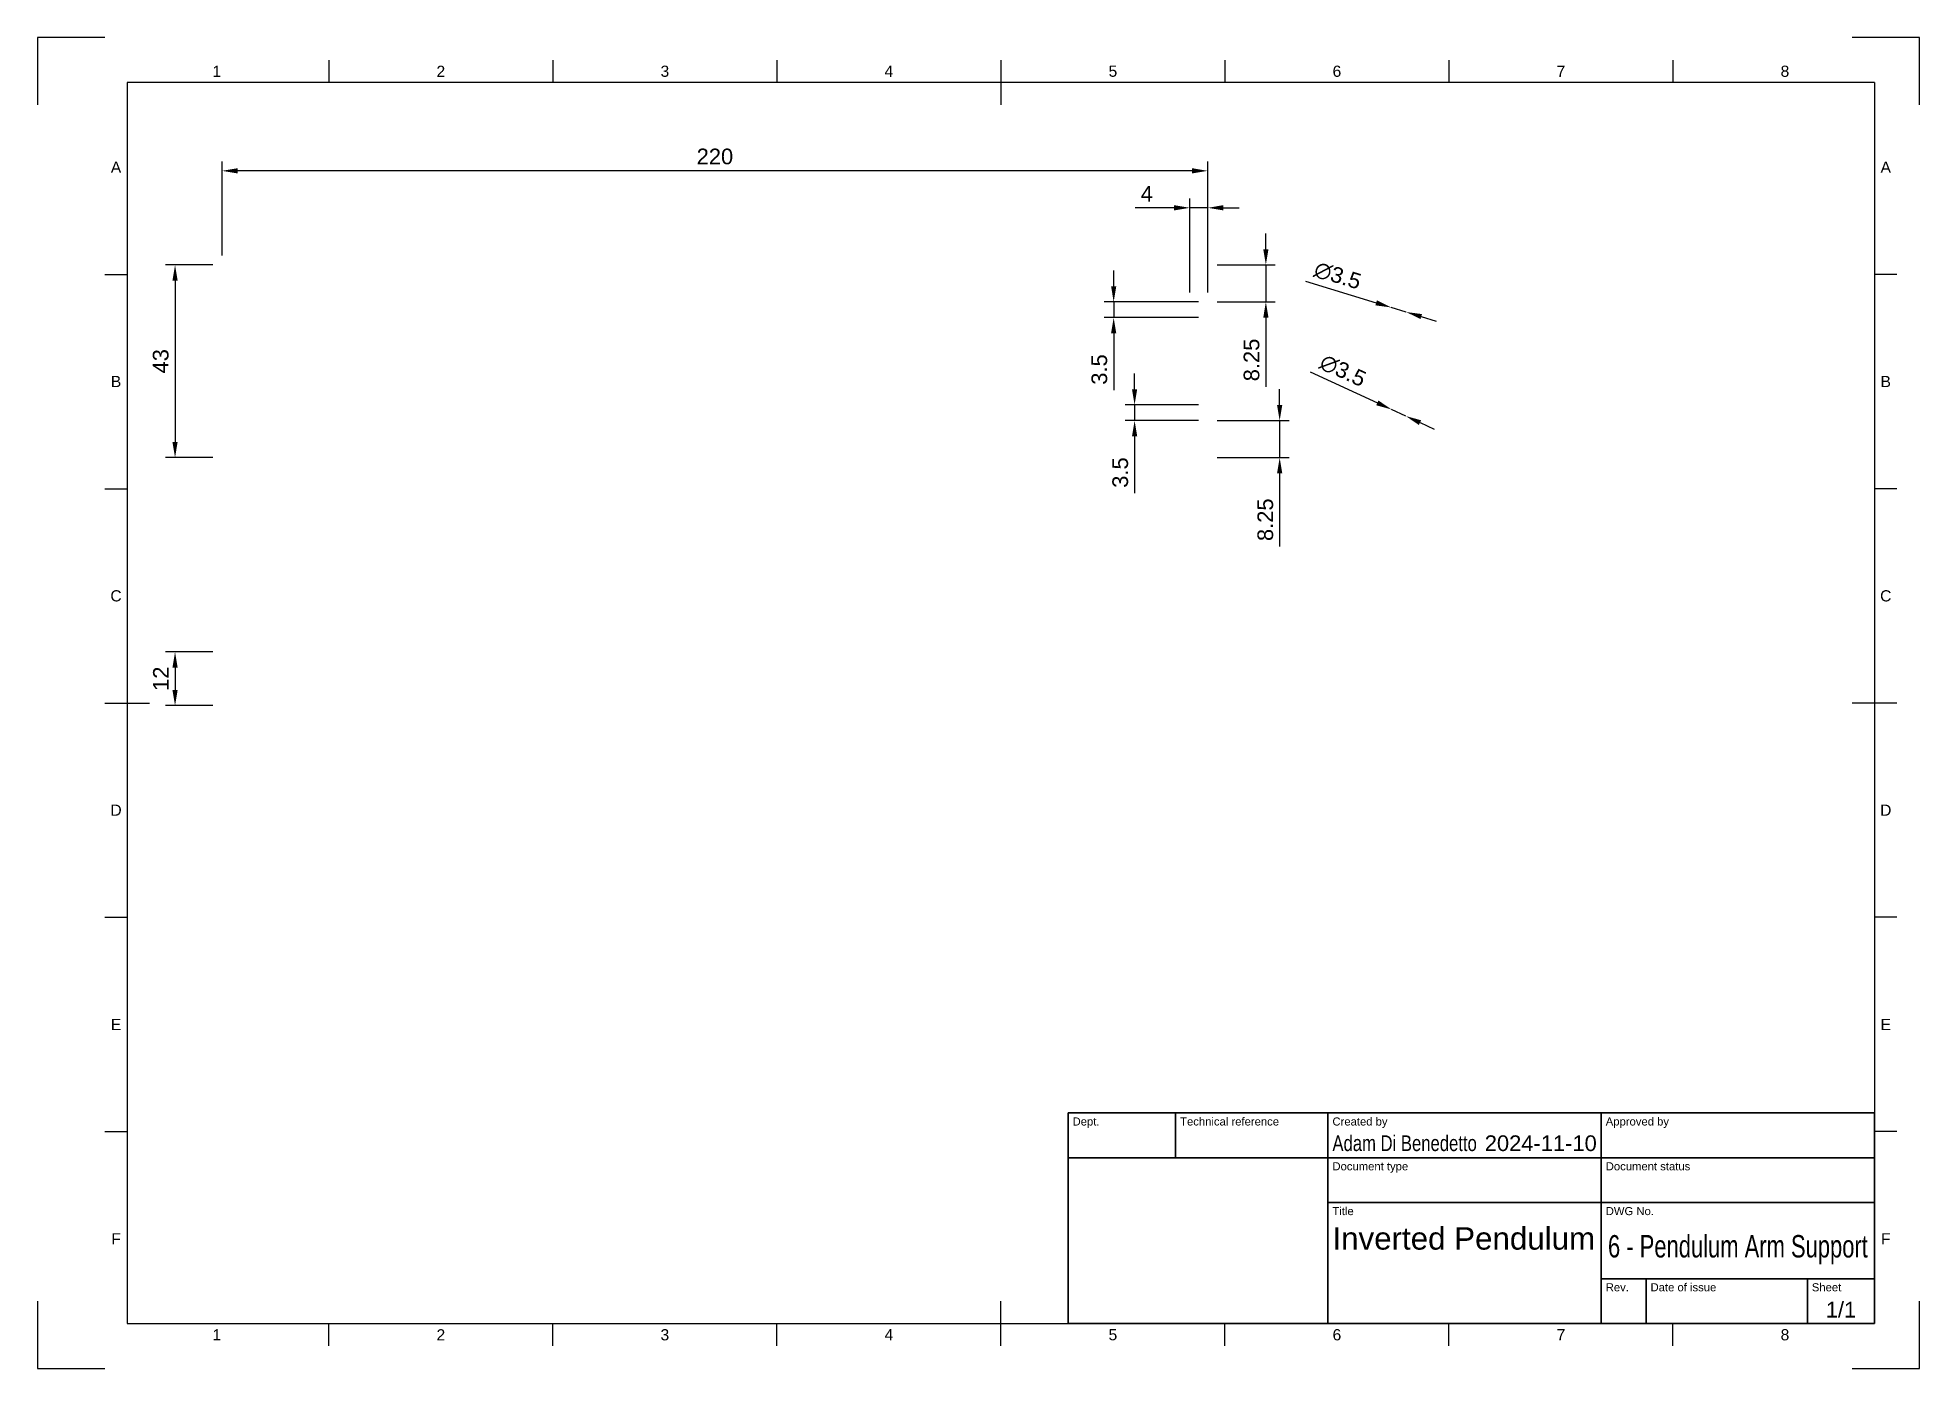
# Paper-space layout 'Sheet1' of a CAD drawing. Header units: millimetres. Extents: x 0 to 420, y 0 to 297.
import ezdxf
from ezdxf.enums import TextEntityAlignment as Align

# ---------------------------------------------------------------- set-up
doc = ezdxf.new("R2010")
doc.units = ezdxf.units.MM
doc.header["$LTSCALE"] = 0.75
for name, color, linetype, lineweight in [('BORDER', 7, 'Continuous', 25), ('FD_Dimensions', 7, 'Continuous', 25), ('TITLEBLOCK', 7, 'Continuous', 35)]:
    doc.layers.add(name, color=color, linetype=linetype, lineweight=lineweight)
doc.styles.add('FusionTitle', font='Arial.ttf')
doc.styles.get("Standard").update_dxf_attribs({"font": 'Arial.ttf'})
doc.dimstyles.new('Dim-ISO-25', dxfattribs={"dimtxt": 3.5, "dimasz": 3.5, "dimexe": 2.1, "dimexo": 2.1, "dimgap": 1.4, "dimtad": 1, "dimzin": 12, "dimdsep": 46, "dimtxsty": 'Standard', "dimcen": 0, "dimazin": 3, "dimtp": 0.1, "dimtm": 0.1, "dimtfac": 0.714286, "dimtmove": 0, "dimatfit": 3, "dimfxl": 1, "dimtzin": 12, "dimarcsym": 0})

# ---------------------------------------------------------------- blocks, each defined once
blk = doc.blocks.new('ISO_A3_SHEET')
at = {"layer": 'BORDER'}
for p, q in [((65, 292), (65, 287)), ((115, 292), (115, 287)), ((165, 292), (165, 287)), ((215, 292), (215, 282)), ((265, 292), (265, 287)), ((315, 292), (315, 287)), ((365, 292), (365, 287)), ((410, 287), (20, 287)), ((20, 287), (20, 10)), ((410, 287), (410, 10)), ((15, 244.16666), (20, 244.16666)), ((415, 244.16666), (410, 244.16666)), ((15, 196.33333), (20, 196.33333)), ((415, 196.33333), (410, 196.33333)), ((15, 148.5), (25, 148.5)), ((415, 148.5), (405, 148.5)), ((15, 100.66667), (20, 100.66667)), ((415, 100.66667), (410, 100.66667)), ((15, 52.83334), (20, 52.83334)), ((415, 52.83334), (410, 52.83334)), ((215, 5), (215, 15)), ((20, 10), (410, 10)), ((65, 5), (65, 10)), ((115, 5), (115, 10)), ((165, 5), (165, 10)), ((265, 5), (265, 10)), ((315, 5), (315, 10)), ((365, 5), (365, 10))]:
    blk.add_line(p, q, dxfattribs=at)
at = {"layer": 'Defpoints'}
for p, q in [((15, 297), (0, 297)), ((0, 297), (0, 282)), ((420, 297), (405, 297)), ((420, 282), (420, 297)), ((0, 15), (0, 0)), ((420, 0), (420, 15)), ((0, 0), (15, 0)), ((405, 0), (420, 0))]:
    blk.add_line(p, q, dxfattribs=at)
at = {"layer": 'BORDER', "style": 'FusionTitle'}
for s, p in [('1', (40, 289.5)), ('2', (90, 289.5)), ('3', (140, 289.5)), ('4', (190, 289.5)), ('5', (240, 289.5)), ('6', (290, 289.5)), ('7', (340, 289.5)), ('8', (390, 289.5)), ('A', (17.5, 268.08333)), ('A', (412.5, 268.08333)), ('B', (17.5, 220.25)), ('B', (412.5, 220.25)), ('C', (17.5, 172.41667)), ('C', (412.5, 172.41667)), ('D', (17.5, 124.58334)), ('D', (412.5, 124.58334)), ('E', (17.5, 76.75001)), ('E', (412.5, 76.75001)), ('F', (17.5, 28.91668)), ('F', (412.5, 28.91668)), ('1', (40, 7.5)), ('2', (90, 7.5)), ('3', (140, 7.5)), ('4', (190, 7.5)), ('5', (240, 7.5)), ('6', (290, 7.5)), ('7', (340, 7.5)), ('8', (390, 7.5))]:
    blk.add_text(s, height=2.5, dxfattribs=at).set_placement(p, align=Align.MIDDLE)
blk = doc.blocks.new('ISO_TITLEBLOCK')
at = {"layer": 'TITLEBLOCK'}
for p, q in [((0, 47), (-180, 47)), ((-180, 47), (-180, 0)), ((-156, 37), (-156, 47)), ((-122, 0), (-122, 47)), ((-61, 0), (-61, 47)), ((0, 0), (0, 47)), ((-180, 37), (0, 37)), ((-122, 27), (0, 27)), ((-61, 10), (0, 10)), ((-51, 0), (-51, 10)), ((-15, 0), (-15, 10)), ((-180, 0), (0, 0))]:
    blk.add_line(p, q, dxfattribs=at)
at = {"layer": 'TITLEBLOCK', "style": 'FusionTitle'}
for s, p in [('Dept.', (-179, 46)), ('Technical reference', (-155, 46)), ('Created by', (-121, 46)), ('Approved by', (-60, 46)), ('Document type', (-121, 36)), ('Document status', (-60, 36)), ('Title', (-121, 26)), ('DWG No.', (-60, 26)), ('Rev.', (-60, 9)), ('Date of issue', (-50, 9)), ('Sheet', (-14, 9))]:
    blk.add_text(s, height=1.8, dxfattribs=at).set_placement(p, align=Align.TOP_LEFT)
for tag, height, p in [('DEPT', 3.5, (-179, 42)), ('TECHNICAL_REFERENCE', 3.5, (-155, 42)), ('CREATED_BY', 3.5, (-121, 42)), ('APPROVED_BY', 3.5, (-60, 42)), ('DOCUMENT_TYPE', 3.5, (-121, 32)), ('DOCUMENT_STATUS', 3.5, (-60, 32)), ('TITLE_1', 5, (-121, 21.5)), ('TITLE_2', 5, (-121, 14)), ('TITLE_3', 5, (-121, 6.5)), ('DATE_OF_ISSUE', 3.5, (-50, 5))]:
    blk.add_attdef(tag, text='', height=height, dxfattribs=at).set_placement(p, align=Align.TOP_LEFT)
for tag, p in [('CREATED_DATE', (-62, 42)), ('APPROVED_DATE', (-0.99, 42))]:
    blk.add_attdef(tag, text='', height=3.5, dxfattribs=at).set_placement(p, align=Align.TOP_RIGHT)
for tag, height, p in [('DRAWING_NUMBER', 5, (-30.5, 19.75)), ('REV', 3.5, (-56, 4.85)), ('SHEET', 3.5, (-7.5, 4.85))]:
    blk.add_attdef(tag, text='', height=height, dxfattribs=at).set_placement(p, align=Align.TOP_CENTER)
blk = doc.blocks.new('*D29')
at = {"layer": 'Defpoints', "color": 0, "transparency": 16777216}
for p in [(41.17, 246.27), (30.67, 203.27), (41.17, 203.27)]:
    blk.add_point(p, dxfattribs=at)
at = {"layer": 'FD_Dimensions', "color": 0, "lineweight": -2, "transparency": 16777216}
for p, q in [((39.07, 246.27), (28.57, 246.27)), ((30.67, 242.77), (30.67, 206.77)), ((39.07, 203.27), (28.57, 203.27))]:
    blk.add_line(p, q, dxfattribs=at)
at = {"layer": 'FD_Dimensions', "color": 0, "transparency": 16777216}
for points in [[(30.09, 242.77), (31.25, 242.77), (30.67, 246.27)], [(30.09, 206.77), (31.25, 206.77), (30.67, 203.27)]]:
    blk.add_solid(points, dxfattribs=at)
at = {"layer": 'FD_Dimensions', "color": 0, "transparency": 16777216, "insert": (27.48, 224.77), "char_height": 3.5, "attachment_point": 5, "rotation": 90}
blk.add_mtext('43', dxfattribs=at)
blk = doc.blocks.new('*D30')
at = {"layer": 'Defpoints', "color": 0, "transparency": 16777216}
for p in [(41.17, 267.27), (41.17, 246.27), (261.17, 246.27)]:
    blk.add_point(p, dxfattribs=at)
at = {"layer": 'FD_Dimensions', "color": 0, "lineweight": -2, "transparency": 16777216}
for p, q in [((41.17, 248.37), (41.17, 269.37)), ((261.17, 248.37), (261.17, 269.37)), ((257.67, 267.27), (44.67, 267.27))]:
    blk.add_line(p, q, dxfattribs=at)
at = {"layer": 'FD_Dimensions', "color": 0, "transparency": 16777216}
for points in [[(44.67, 267.86), (44.67, 266.69), (41.17, 267.27)], [(257.67, 267.86), (257.67, 266.69), (261.17, 267.27)]]:
    blk.add_solid(points, dxfattribs=at)
at = {"layer": 'FD_Dimensions', "color": 0, "transparency": 16777216, "insert": (151.17, 270.46), "char_height": 3.5, "attachment_point": 5}
blk.add_mtext('220', dxfattribs=at)
blk = doc.blocks.new('*D31')
at = {"layer": 'Defpoints', "color": 0, "transparency": 16777216}
for p in [(41.17, 159.91), (30.67, 147.91), (41.17, 147.91)]:
    blk.add_point(p, dxfattribs=at)
at = {"layer": 'FD_Dimensions', "color": 0, "lineweight": -2, "transparency": 16777216}
for p, q in [((39.07, 159.91), (28.57, 159.91)), ((30.67, 156.41), (30.67, 151.41)), ((39.07, 147.91), (28.57, 147.91))]:
    blk.add_line(p, q, dxfattribs=at)
at = {"layer": 'FD_Dimensions', "color": 0, "transparency": 16777216}
for points in [[(30.09, 156.41), (31.25, 156.41), (30.67, 159.91)], [(30.09, 151.41), (31.25, 151.41), (30.67, 147.91)]]:
    blk.add_solid(points, dxfattribs=at)
at = {"layer": 'FD_Dimensions', "color": 0, "transparency": 16777216, "insert": (27.51, 153.91), "char_height": 3.5, "attachment_point": 5, "rotation": 90}
blk.add_mtext('12', dxfattribs=at)
blk = doc.blocks.new('*D32')
at = {"layer": 'Defpoints', "color": 0, "transparency": 16777216}
for p in [(257.17, 259.02), (257.17, 238.02), (261.17, 238.02)]:
    blk.add_point(p, dxfattribs=at)
at = {"layer": 'FD_Dimensions', "color": 0, "lineweight": -2, "transparency": 16777216}
for p, q in [((257.17, 240.12), (257.17, 261.12)), ((261.17, 240.12), (261.17, 261.12)), ((253.67, 259.02), (244.95, 259.02)), ((261.17, 259.02), (257.17, 259.02)), ((264.67, 259.02), (268.17, 259.02))]:
    blk.add_line(p, q, dxfattribs=at)
at = {"layer": 'FD_Dimensions', "color": 0, "transparency": 16777216}
for points in [[(253.67, 259.61), (253.67, 258.44), (257.17, 259.02)], [(264.67, 259.61), (264.67, 258.44), (261.17, 259.02)]]:
    blk.add_solid(points, dxfattribs=at)
at = {"layer": 'FD_Dimensions', "color": 0, "transparency": 16777216, "insert": (247.56, 262.17), "char_height": 3.5, "attachment_point": 5}
blk.add_mtext('4', dxfattribs=at)
blk = doc.blocks.new('*D33')
at = {"layer": 'Defpoints', "color": 0, "transparency": 16777216}
for p in [(261.17, 246.27), (261.17, 238.02), (274.14, 238.02)]:
    blk.add_point(p, dxfattribs=at)
at = {"layer": 'FD_Dimensions', "color": 0, "lineweight": -2, "transparency": 16777216}
for p, q in [((274.14, 249.77), (274.14, 253.27)), ((263.27, 246.27), (276.24, 246.27)), ((274.14, 246.27), (274.14, 238.02)), ((263.27, 238.02), (276.24, 238.02)), ((274.14, 234.52), (274.14, 219.1))]:
    blk.add_line(p, q, dxfattribs=at)
at = {"layer": 'FD_Dimensions', "color": 0, "transparency": 16777216}
for points in [[(273.56, 249.77), (274.72, 249.77), (274.14, 246.27)], [(273.56, 234.52), (274.72, 234.52), (274.14, 238.02)]]:
    blk.add_solid(points, dxfattribs=at)
at = {"layer": 'FD_Dimensions', "color": 0, "transparency": 16777216, "insert": (270.95, 225.06), "char_height": 3.5, "attachment_point": 5, "rotation": 90}
blk.add_mtext('8.25', dxfattribs=at)
blk = doc.blocks.new('*D34')
at = {"layer": 'Defpoints', "color": 0, "transparency": 16777216}
for p in [(261.17, 211.52), (277.22, 211.52), (261.17, 203.27)]:
    blk.add_point(p, dxfattribs=at)
at = {"layer": 'FD_Dimensions', "color": 0, "lineweight": -2, "transparency": 16777216}
for p, q in [((277.22, 215.02), (277.22, 218.52)), ((263.27, 211.52), (279.32, 211.52)), ((277.22, 211.52), (277.22, 203.27)), ((263.27, 203.27), (279.32, 203.27)), ((277.22, 199.77), (277.22, 183.44))]:
    blk.add_line(p, q, dxfattribs=at)
at = {"layer": 'FD_Dimensions', "color": 0, "transparency": 16777216}
for points in [[(276.64, 215.02), (277.8, 215.02), (277.22, 211.52)], [(276.64, 199.77), (277.8, 199.77), (277.22, 203.27)]]:
    blk.add_solid(points, dxfattribs=at)
at = {"layer": 'FD_Dimensions', "color": 0, "transparency": 16777216, "insert": (274.03, 189.4), "char_height": 3.5, "attachment_point": 5, "rotation": 90}
blk.add_mtext('8.25', dxfattribs=at)
blk = doc.blocks.new('*D35')
at = {"layer": 'Defpoints', "color": 0, "transparency": 16777216}
for p in [(261.17, 215.02), (244.84, 211.52), (261.17, 211.52)]:
    blk.add_point(p, dxfattribs=at)
at = {"layer": 'FD_Dimensions', "color": 0, "lineweight": -2, "transparency": 16777216}
for p, q in [((244.84, 218.52), (244.84, 222.02)), ((259.07, 215.02), (242.74, 215.02)), ((244.84, 215.02), (244.84, 211.52)), ((259.07, 211.52), (242.74, 211.52)), ((244.84, 208.02), (244.84, 195.33))]:
    blk.add_line(p, q, dxfattribs=at)
at = {"layer": 'FD_Dimensions', "color": 0, "transparency": 16777216}
for points in [[(244.26, 218.52), (245.42, 218.52), (244.84, 215.02)], [(244.26, 208.02), (245.42, 208.02), (244.84, 211.52)]]:
    blk.add_solid(points, dxfattribs=at)
at = {"layer": 'FD_Dimensions', "color": 0, "transparency": 16777216, "insert": (241.65, 199.93), "char_height": 3.5, "attachment_point": 5, "rotation": 90}
blk.add_mtext('3.5', dxfattribs=at)
blk = doc.blocks.new('*D36')
at = {"layer": 'Defpoints', "color": 0, "transparency": 16777216}
for p in [(261.17, 238.02), (240.17, 234.52), (261.17, 234.52)]:
    blk.add_point(p, dxfattribs=at)
at = {"layer": 'FD_Dimensions', "color": 0, "lineweight": -2, "transparency": 16777216}
for p, q in [((240.17, 241.52), (240.17, 245.02)), ((259.07, 238.02), (238.07, 238.02)), ((240.17, 238.02), (240.17, 234.52)), ((259.07, 234.52), (238.07, 234.52)), ((240.17, 231.02), (240.17, 218.33))]:
    blk.add_line(p, q, dxfattribs=at)
at = {"layer": 'FD_Dimensions', "color": 0, "transparency": 16777216}
for points in [[(239.59, 241.52), (240.75, 241.52), (240.17, 238.02)], [(239.59, 231.02), (240.75, 231.02), (240.17, 234.52)]]:
    blk.add_solid(points, dxfattribs=at)
at = {"layer": 'FD_Dimensions', "color": 0, "transparency": 16777216, "insert": (236.98, 222.93), "char_height": 3.5, "attachment_point": 5, "rotation": 90}
blk.add_mtext('3.5', dxfattribs=at)
blk = doc.blocks.new('*D37')
at = {"layer": 'Defpoints', "color": 0, "transparency": 16777216}
for p in [(302.11, 236.78), (305.46, 235.76)]:
    blk.add_point(p, dxfattribs=at)
at = {"layer": 'FD_Dimensions', "color": 0, "lineweight": -2, "transparency": 16777216}
for p, q in [((282.98, 242.62), (298.76, 237.81)), ((305.46, 235.76), (302.11, 236.78)), ((308.81, 234.74), (312.15, 233.72))]:
    blk.add_line(p, q, dxfattribs=at)
at = {"layer": 'FD_Dimensions', "color": 0, "transparency": 16777216}
for points in [[(298.93, 238.36), (298.59, 237.25), (302.11, 236.78)], [(308.98, 235.3), (308.64, 234.18), (305.46, 235.76)]]:
    blk.add_solid(points, dxfattribs=at)
at = {"layer": 'FD_Dimensions', "color": 0, "transparency": 16777216, "insert": (290.16, 243.87), "char_height": 3.5, "attachment_point": 5, "rotation": 343.0262}
blk.add_mtext('∅3.5', dxfattribs=at)
blk = doc.blocks.new('*D38')
at = {"layer": 'Defpoints', "color": 0, "transparency": 16777216}
for p in [(302.2, 214.01), (305.37, 212.54)]:
    blk.add_point(p, dxfattribs=at)
at = {"layer": 'FD_Dimensions', "color": 0, "lineweight": -2, "transparency": 16777216}
for p, q in [((284.04, 222.41), (299.02, 215.48)), ((305.37, 212.54), (302.2, 214.01)), ((308.55, 211.07), (311.73, 209.6))]:
    blk.add_line(p, q, dxfattribs=at)
at = {"layer": 'FD_Dimensions', "color": 0, "transparency": 16777216}
for points in [[(299.27, 216.01), (298.78, 214.95), (302.2, 214.01)], [(308.79, 211.6), (308.3, 210.54), (305.37, 212.54)]]:
    blk.add_solid(points, dxfattribs=at)
at = {"layer": 'FD_Dimensions', "color": 0, "transparency": 16777216, "insert": (291.32, 222.66), "char_height": 3.5, "attachment_point": 5, "rotation": 335.1659}
blk.add_mtext('∅3.5', dxfattribs=at)

psp = doc.layouts.new('Sheet1')

# ---------------------------------------------------------------- block references
at = {"layer": 'BORDER'}
psp.add_blockref('ISO_A3_SHEET', (0, 0), dxfattribs=at)
at = {"layer": 'TITLEBLOCK'}
ref = psp.add_blockref('ISO_TITLEBLOCK', (410, 10), dxfattribs=at)
ref.add_attrib('CREATED_DATE', '2024-11-10', dxfattribs={"height": 3.5, "style": 'FusionTitle'}).set_placement((348, 52), align=Align.TOP_RIGHT)
ref.add_attrib('SHEET', '1/1', dxfattribs={"height": 3.5, "style": 'FusionTitle'}).set_placement((402.5, 14.85), align=Align.TOP_CENTER)
ref.add_attrib('DRAWING_NUMBER', '6 - Pendulum Arm Support', dxfattribs={"height": 5, "style": 'FusionTitle', "width": 0.701482}).set_placement((379.5, 29.751), align=Align.TOP_CENTER)
ref.add_attrib('TITLE_1', 'Inverted Pendulum', dxfattribs={"height": 5, "style": 'FusionTitle'}).set_placement((289, 31.5), align=Align.TOP_LEFT)
ref.add_attrib('CREATED_BY', 'Adam Di Benedetto', dxfattribs={"height": 3.5, "style": 'FusionTitle', "width": 0.760101}).set_placement((289, 52), align=Align.TOP_LEFT)

# ---------------------------------------------------------------- dimensions: what is measured, and where the dimension line sits
at = {"layer": 'FD_Dimensions'}
for p1, p2, distance, picture, middle in [((261.169, 246.273), (41.169, 246.273), -21, '*D30', (151.169, 270.46)), ((261.169, 238.023), (257.169, 238.023), -21, '*D32', (247.559, 262.173)), ((41.169, 246.273), (41.169, 203.273), -10.5, '*D29', (27.481, 224.773)), ((261.169, 238.023), (261.169, 234.523), -21, '*D36', (236.981, 222.925)), ((261.169, 215.023), (261.169, 211.523), -16.33, '*D35', (241.651, 199.925)), ((41.169, 159.913), (41.169, 147.913), -10.5, '*D31', (27.512, 153.913))]:
    dim = psp.add_aligned_dim(p1=p1, p2=p2, distance=distance, dimstyle='Dim-ISO-25', override={"dimlfac": -1, "dimclrd": 0, "dimclre": 0}, dxfattribs=at)
    dim.commit()
    dim.dimension.update_dxf_attribs({"geometry": picture, "text_midpoint": middle})
dim = psp.add_linear_dim(base=(274.141, 238.023), p1=(261.169, 246.273), p2=(261.169, 238.023), angle=270, dimstyle='Dim-ISO-25', override={"dimlfac": -1, "dimclrd": 0, "dimclre": 0}, dxfattribs=at)
dim.commit()
dim.dimension.update_dxf_attribs({"geometry": '*D33', "text_midpoint": (270.954, 225.062)})
for p1, p2, picture, middle in [((305.459, 235.762), (302.111, 236.784), '*D37', (289.196, 240.726)), ((305.373, 212.538), (302.197, 214.008), '*D38', (289.942, 219.679))]:
    dim = psp.add_diameter_dim_2p(p1=p1, p2=p2, dimstyle='Dim-ISO-25', override={"dimlfac": -1, "dimclrd": 0, "dimclre": 0}, dxfattribs=at)
    dim.commit()
    dim.dimension.update_dxf_attribs({"geometry": picture, "text_midpoint": middle, "dimtype": 163})
dim = psp.add_linear_dim(base=(277.218, 211.523), p1=(261.169, 203.273), p2=(261.169, 211.523), angle=90, dimstyle='Dim-ISO-25', override={"dimlfac": -1}, dxfattribs=at)
dim.commit()
dim.dimension.update_dxf_attribs({"geometry": '*D34', "text_midpoint": (277.218, 189.403), "dimtype": 160})

doc.saveas('drawing.dxf')
